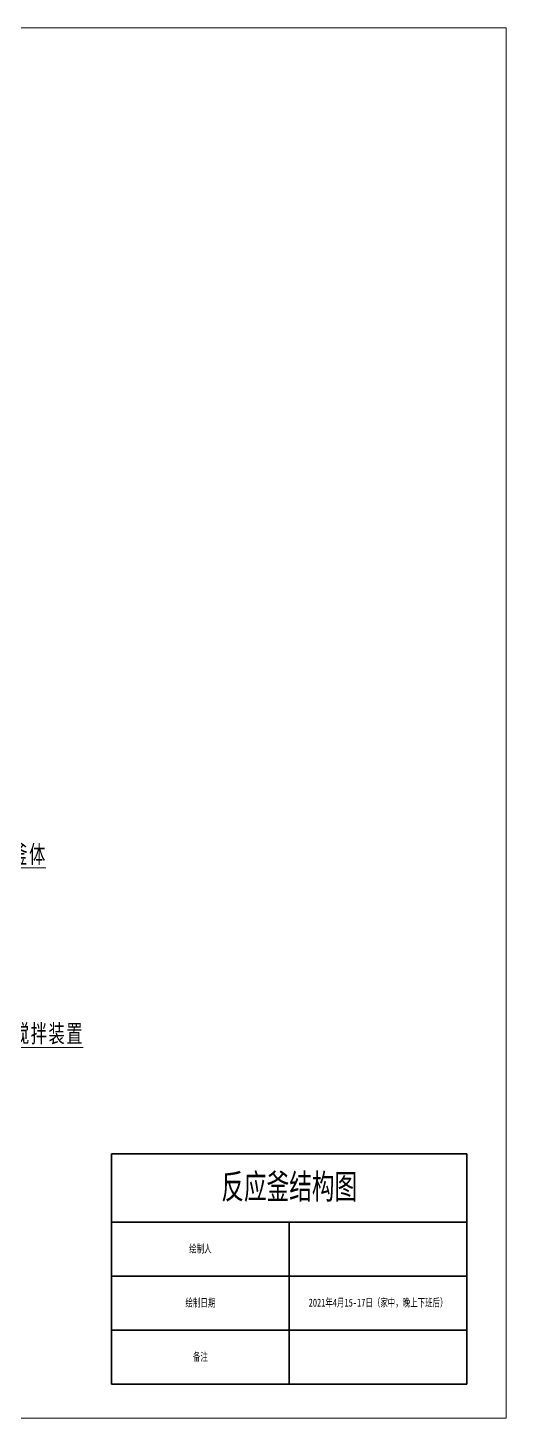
# Model space of a CAD drawing. Header units: millimetres. Extents: x 1423 to 2230, y -143 to 639.
# Drawn here: x 1961 to 2230, y -143 to 639 of the extents above; entities that cross this region are included whole.
import ezdxf

# ---------------------------------------------------------------- set-up
doc = ezdxf.new("R2010")
doc.units = ezdxf.units.MM
doc.layers.get('0').update_dxf_attribs({"lineweight": 35})
doc.layers.add('尺寸线层', color=3, linetype='Continuous', lineweight=18)
doc.layers.add('细实线层', color=7, linetype='Continuous', lineweight=18)
doc.styles.add('标准', font='', dxfattribs={"width": 0.667})
doc.styles.get('标准').set_extended_font_data('宋体')

# ---------------------------------------------------------------- blocks, each defined once
blk = doc.blocks.new('*X4')
at = {"layer": '尺寸线层', "linetype": 'Continuous'}
blk.add_hatch(color=0, dxfattribs=at).paths.add_polyline_path([(-129.34, -86.32), (-127.4, -82.78), (-126.59, -83.36)], flags=0)
at = {"layer": '尺寸线层', "color": 0, "linetype": 'Continuous'}
blk.add_line((-129.34, -86.32), (-67.03, 0), dxfattribs=at)
at = {"layer": '尺寸线层', "color": 0}
blk.add_line((-67.03, 0), (14.46, 0), dxfattribs=at)
at = {"layer": '尺寸线层', "color": 0, "insert": (0, 7.1), "char_height": 10, "width": 57.8363, "attachment_point": 5, "line_spacing_factor": 1.15057, "style": '标准'}
blk.add_mtext('\\T1.1;3-釜体', dxfattribs=at)
blk = doc.blocks.new('*X5')
at = {"layer": '尺寸线层', "linetype": 'Continuous'}
blk.add_hatch(color=0, dxfattribs=at).paths.add_polyline_path([(-174.87, -72.52), (-172.23, -69.48), (-171.56, -70.23)], flags=0)
at = {"layer": '尺寸线层', "color": 0, "linetype": 'Continuous'}
blk.add_line((-174.87, -72.52), (-94.01, 0), dxfattribs=at)
at = {"layer": '尺寸线层', "color": 0}
blk.add_line((-94.01, 0), (24.57, 0), dxfattribs=at)
at = {"layer": '尺寸线层', "color": 0, "insert": (0, 7.18), "char_height": 10, "width": 98.2713, "attachment_point": 5, "line_spacing_factor": 1.15057, "style": '标准'}
blk.add_mtext('\\T1.1;4-搅拌装置', dxfattribs=at)
blk = doc.blocks.new('*T14')
at = {"layer": '细实线层', "color": 0, "linetype": 'ByBlock', "lineweight": -2}
for p, q in [((0, 0), (200, 0)), ((0, 0), (0, -129.6)), ((200, 0), (200, -129.6)), ((0, -38.4), (200, -38.4)), ((100, -38.4), (100, -129.6)), ((0, -68.8), (200, -68.8)), ((0, -99.2), (200, -99.2)), ((0, -129.6), (200, -129.6))]:
    blk.add_line(p, q, dxfattribs=at)
at = {"layer": '细实线层', "color": 0, "attachment_point": 5, "style": '标准'}
for s, insert, char_height, width in [('反应釜结构图', (100, -19.2), 14, 197), ('绘制人', (50, -53.6), 4.5, 97), ('绘制日期', (50, -84), 4.5, 97), ('2021年4月15-17日（家中，晚上下班后）', (150, -84), 4.5, 97), ('备注', (50, -114.4), 4.5, 97)]:
    blk.add_mtext(s, dxfattribs=dict(at, insert=insert, char_height=char_height, width=width))

msp = doc.modelspace()

# ---------------------------------------------------------------- linework, layer by layer
at = {"layer": '尺寸线层'}
for p, q in [((2229.78, 638.61), (1423.3, 638.61)), ((2229.78, -143.34), (2229.78, 638.61)), ((1423.3, -143.34), (2229.78, -143.34))]:
    msp.add_line(p, q, dxfattribs=at)

# ---------------------------------------------------------------- block references
msp.add_blockref('*T14', (2007.69, 5.32))
for name, p in [('*X4', (1956.36, 166.19)), ('*X5', (1967.26, 65.22))]:
    msp.add_blockref(name, p, dxfattribs=at)

doc.saveas('drawing.dxf')
